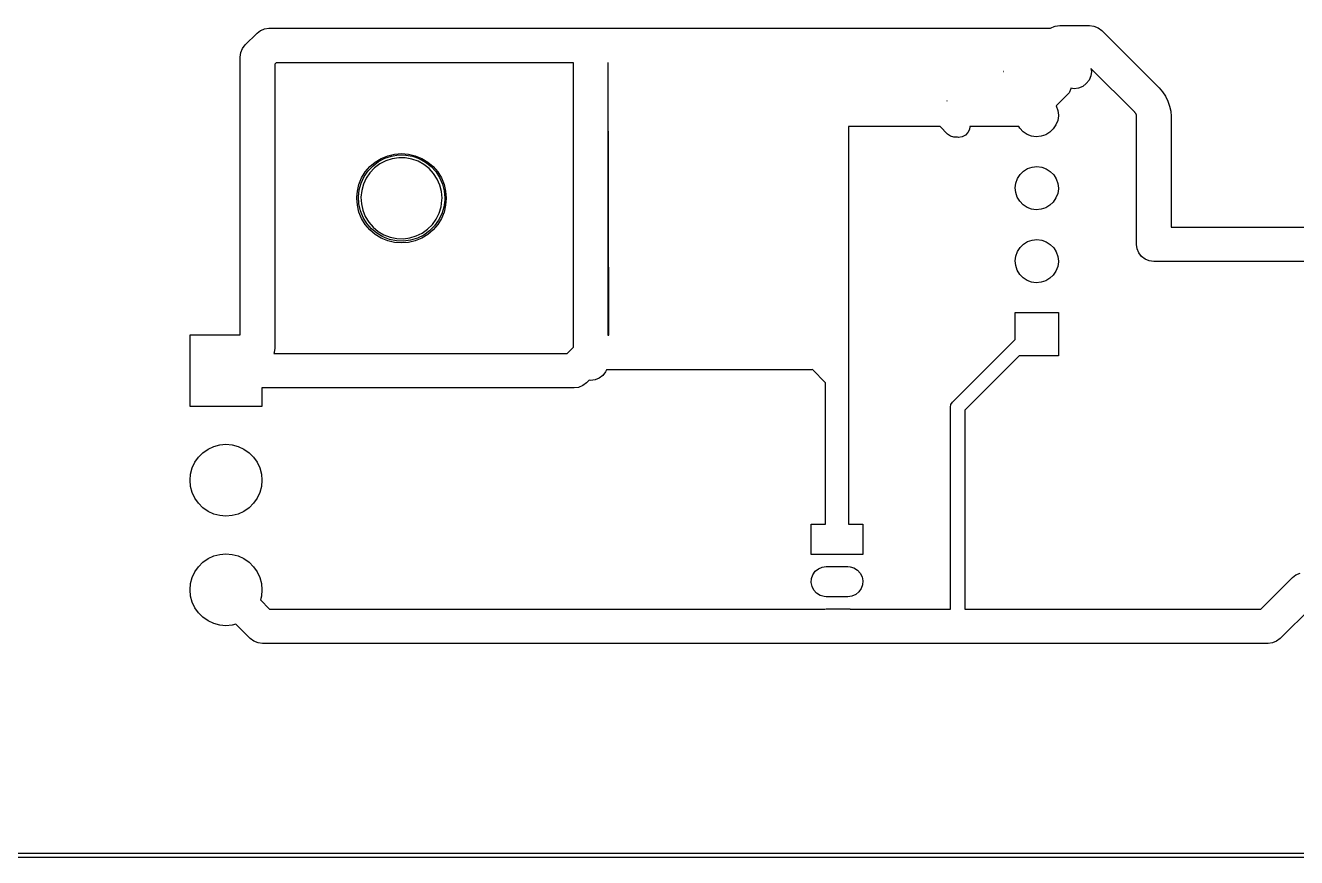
# Model space of a CAD drawing. Extents: x 10 to 287, y -200 to -10.
# Drawn here: x 37.43 to 81.64, y -122.34 to -93.4 of the extents above; entities that cross this region are included whole.
import ezdxf

# ---------------------------------------------------------------- set-up
doc = ezdxf.new("R2010")
doc.units = 0
doc.layers.add('BLACK', color=7, linetype='CONTINUOUS')

msp = doc.modelspace()

# ---------------------------------------------------------------- linework, layer by layer
at = {"layer": 'BLACK', "linetype": 'CONTINUOUS'}
for p, q in [((45.0757, -94.0757), (45.4757, -93.6757)), ((45.4757, -93.6757), (45.4899, -93.6649)), ((45.4899, -93.6649), (45.6, -93.5804)), ((45.6, -93.5804), (45.7023, -93.538)), ((45.7023, -93.538), (45.7447, -93.5204)), ((45.7447, -93.5204), (45.9, -93.5)), ((45.9, -93.5), (73.0744, -93.5)), ((73.0744, -93.5), (73.1, -93.4804)), ((73.1, -93.4804), (73.2023, -93.438)), ((73.2023, -93.438), (73.2447, -93.4204)), ((73.2447, -93.4204), (73.4, -93.4)), ((73.4, -93.4), (74.4361, -93.4)), ((74.4361, -93.4), (74.5914, -93.4204)), ((74.5914, -93.4204), (74.7361, -93.4804)), ((74.7361, -93.4804), (74.8603, -93.5757)), ((74.8603, -93.5757), (76.8561, -95.5715)), ((44.9804, -94.2), (45.0757, -94.0757)), ((44.9, -94.5), (44.9204, -94.3447)), ((44.9, -104.16), (44.9, -94.5)), ((44.9204, -94.3447), (44.9804, -94.2)), ((46.1485, -94.7), (46.1, -94.7485)), ((46.1, -94.7485), (46.1, -104.625)), ((56.4852, -94.7), (46.1485, -94.7)), ((56.4852, -104.591), (56.4852, -94.7)), ((57.6852, -94.7), (57.6852, -104.175)), ((57.7013, -94.7), (57.6852, -94.7)), ((57.7195, -104.175), (57.7013, -94.7)), ((71.4357, -95), (71.4375, -95.0018)), ((71.4393, -95), (71.4357, -95)), ((71.4375, -95.0018), (71.4393, -95)), ((74.5, -95), (74.4796, -95.1553)), ((76.0075, -96.42), (74.4867, -94.8992)), ((74.4867, -94.8992), (74.5, -95)), ((74.3243, -95.4243), (74.2, -95.5196)), ((74.4196, -95.3), (74.3243, -95.4243)), ((74.4796, -95.1553), (74.4196, -95.3)), ((73.6828, -95.7928), (73.2791, -96.1966)), ((73.7013, -95.7674), (73.6828, -95.7928)), ((73.7236, -95.7451), (73.7013, -95.7674)), ((73.7379, -95.7171), (73.7236, -95.7451)), ((73.7564, -95.6916), (73.7379, -95.7171)), ((73.7661, -95.6617), (73.7564, -95.6916)), ((73.7804, -95.6336), (73.7661, -95.6617)), ((73.7853, -95.6025), (73.7804, -95.6336)), ((73.7908, -95.5856), (73.7853, -95.6025)), ((73.9, -95.6), (73.7908, -95.5856)), ((74.0553, -95.5796), (73.9, -95.6)), ((74.2, -95.5196), (74.0553, -95.5796)), ((76.8561, -95.5715), (76.8561, -95.5715)), ((76.8561, -95.5715), (76.9782, -95.7107)), ((76.9782, -95.7107), (77.0811, -95.8648)), ((77.0811, -95.8648), (77.1631, -96.0309)), ((69.4827, -96.0204), (69.4791, -96.0235)), ((69.4791, -96.0235), (69.4827, -96.027)), ((69.4827, -96.027), (69.4827, -96.0204)), ((73.2791, -96.1966), (73.3339, -96.3538)), ((73.3339, -96.3538), (73.3525, -96.52)), ((77.1631, -96.0309), (77.2226, -96.2063)), ((77.2226, -96.2063), (77.2588, -96.388)), ((73.3289, -96.7065), (73.2696, -96.8628)), ((73.3522, -96.5409), (73.3289, -96.7065)), ((73.3525, -96.52), (73.3522, -96.5409)), ((76.0076, -96.42), (76.0075, -96.42)), ((76.0075, -96.42), (76.0075, -96.42)), ((76.0132, -96.4244), (76.0076, -96.42)), ((76.0435, -96.4639), (76.0132, -96.4244)), ((76.0653, -96.5165), (76.0435, -96.4639)), ((76.0718, -96.5657), (76.0653, -96.5165)), ((76.0709, -96.5729), (76.0718, -96.5657)), ((76.0709, -101.015), (76.0709, -96.5729)), ((77.2588, -96.388), (77.2709, -96.5729)), ((77.2709, -96.5729), (77.2709, -96.5729)), ((77.2709, -96.5729), (77.2709, -100.415)), ((69.2443, -96.92), (66.057, -96.92)), ((66.057, -96.92), (66.057, -110.753)), ((69.5024, -97.178), (69.2443, -96.92)), ((69.6036, -97.2516), (69.5024, -97.178)), ((69.7226, -97.2903), (69.6036, -97.2516)), ((70.1178, -97.2188), (70.0063, -97.2756)), ((70.2063, -97.1303), (70.1178, -97.2188)), ((70.2631, -97.0188), (70.2063, -97.1303)), ((70.2788, -96.92), (70.2631, -97.0188)), ((71.9734, -96.92), (70.2788, -96.92)), ((72.0083, -96.9776), (71.9734, -96.92)), ((72.1244, -97.0979), (72.0083, -96.9776)), ((72.2643, -97.1894), (72.1244, -97.0979)), ((72.4211, -97.2477), (72.2643, -97.1894)), ((72.5868, -97.2698), (72.4211, -97.2477)), ((72.7533, -97.2547), (72.5868, -97.2698)), ((72.9123, -97.203), (72.7533, -97.2547)), ((73.0559, -97.1174), (72.9123, -97.203)), ((73.177, -97.0021), (73.0559, -97.1174)), ((73.2696, -96.8628), (73.177, -97.0021)), ((69.8478, -97.2903), (69.7226, -97.2903)), ((69.849, -97.2899), (69.8478, -97.2903)), ((69.8827, -97.2952), (69.849, -97.2899)), ((70.0063, -97.2756), (69.8827, -97.2952)), ((49.5179, -98.28), (49.7144, -98.1324)), ((49.5949, -98.1518), (49.8029, -98.0243)), ((49.7144, -98.1324), (49.9325, -98.0189)), ((49.9625, -98.1101), (49.7576, -98.2168)), ((49.8029, -98.0243), (50.0283, -97.9309)), ((49.9325, -98.0189), (50.1661, -97.9425)), ((50.1821, -98.0384), (49.9625, -98.1101)), ((50.0283, -97.9309), (50.2656, -97.8739)), ((50.1661, -97.9425), (50.4091, -97.9053)), ((50.4105, -98.0034), (50.1821, -98.0384)), ((50.2656, -97.8739), (50.5089, -97.8548)), ((50.4091, -97.9053), (50.6549, -97.9083)), ((50.6415, -98.0062), (50.4105, -98.0034)), ((50.5089, -97.8548), (50.7521, -97.8739)), ((50.869, -98.0468), (50.6415, -98.0062)), ((50.6549, -97.9083), (50.8969, -97.9514)), ((50.7521, -97.8739), (50.9894, -97.9309)), ((51.0868, -98.1239), (50.869, -98.0468)), ((50.8969, -97.9514), (51.1286, -98.0335)), ((50.9894, -97.9309), (51.2148, -98.0243)), ((51.289, -98.2355), (51.0868, -98.1239)), ((51.1286, -98.0335), (51.3438, -98.1523)), ((51.2148, -98.0243), (51.4229, -98.1518)), ((49.1234, -98.7038), (49.2508, -98.4958)), ((49.2095, -98.6608), (49.348, -98.4577)), ((49.2508, -98.4958), (49.4093, -98.3103)), ((49.4132, -98.5226), (49.283, -98.7134)), ((49.348, -98.4577), (49.5179, -98.28)), ((49.4093, -98.3103), (49.5949, -98.1518)), ((49.5729, -98.3555), (49.4132, -98.5226)), ((49.7576, -98.2168), (49.5729, -98.3555)), ((51.4704, -98.3787), (51.289, -98.2355)), ((51.3438, -98.1523), (51.5367, -98.3046)), ((51.4229, -98.1518), (51.6084, -98.3103)), ((51.6258, -98.5496), (51.4704, -98.3787)), ((51.5367, -98.3046), (51.7022, -98.4864)), ((51.6084, -98.3103), (51.7669, -98.4958)), ((51.7513, -98.7436), (51.6258, -98.5496)), ((51.7022, -98.4864), (51.8357, -98.6928)), ((51.7669, -98.4958), (51.8944, -98.7038)), ((72.0213, -98.586), (72.1408, -98.469)), ((72.1408, -98.469), (72.2832, -98.3814)), ((72.2832, -98.3814), (72.4414, -98.3275)), ((72.4414, -98.3275), (72.6077, -98.31)), ((72.6077, -98.31), (72.7738, -98.3298)), ((72.7738, -98.3298), (72.9313, -98.3859)), ((72.9313, -98.3859), (73.0725, -98.4755)), ((73.0725, -98.4755), (73.1903, -98.5941)), ((48.973, -99.1665), (49.03, -98.9293)), ((49.03, -98.9293), (49.1234, -98.7038)), ((49.0403, -99.1206), (49.106, -98.8837)), ((49.106, -98.8837), (49.2095, -98.6608)), ((49.1858, -98.923), (49.124, -99.1456)), ((49.283, -98.7134), (49.1858, -98.923)), ((51.8435, -98.9555), (51.7513, -98.7436)), ((51.8357, -98.6928), (51.9337, -98.9183)), ((51.8997, -99.1795), (51.8435, -98.9555)), ((51.8944, -98.7038), (51.9878, -98.9293)), ((51.9337, -98.9183), (51.9936, -99.1567)), ((51.9878, -98.9293), (52.0447, -99.1665)), ((71.8526, -99.0495), (71.8735, -98.8836)), ((71.8735, -98.8836), (71.9307, -98.7265)), ((71.9307, -98.7265), (72.0213, -98.586)), ((73.1903, -98.5941), (73.2789, -98.7359)), ((73.2789, -98.7359), (73.3339, -98.8938)), ((73.3339, -98.8938), (73.3525, -99.06)), ((48.9539, -99.4098), (48.9566, -99.3754)), ((48.973, -99.6531), (48.9539, -99.4098)), ((48.9566, -99.3754), (48.973, -99.1665)), ((49.0142, -99.365), (49.0403, -99.1206)), ((49.0283, -99.6104), (49.0142, -99.365)), ((49.124, -99.1456), (49.0995, -99.3754)), ((49.0995, -99.3754), (49.1128, -99.606)), ((51.9187, -99.4098), (51.8997, -99.1795)), ((51.917, -99.4787), (51.9187, -99.4098)), ((51.9936, -99.1567), (52.0137, -99.4017)), ((52.0137, -99.4017), (52.012, -99.4749)), ((52.0447, -99.1665), (52.0639, -99.4098)), ((52.0639, -99.4098), (52.0447, -99.6531)), ((71.8689, -99.2159), (71.8526, -99.0495)), ((71.9217, -99.3746), (71.8689, -99.2159)), ((72.0083, -99.5176), (71.9217, -99.3746)), ((73.2696, -99.4028), (73.177, -99.5421)), ((73.3289, -99.2465), (73.2696, -99.4028)), ((73.3522, -99.0809), (73.3289, -99.2465)), ((73.3525, -99.06), (73.3522, -99.0809)), ((49.03, -99.8903), (48.973, -99.6531)), ((49.0824, -99.8502), (49.0283, -99.6104)), ((49.1234, -100.116), (49.03, -99.8903)), ((49.1749, -100.078), (49.0824, -99.8502)), ((49.1128, -99.606), (49.1636, -99.8314)), ((49.1636, -99.8314), (49.2505, -100.045)), ((51.8197, -99.9288), (51.8868, -99.7077)), ((51.8868, -99.7077), (51.917, -99.4787)), ((51.9878, -99.8903), (51.8944, -100.116)), ((51.9799, -99.7187), (51.9084, -99.9539)), ((52.012, -99.4749), (51.9799, -99.7187)), ((52.0447, -99.6531), (51.9878, -99.8903)), ((72.1244, -99.6379), (72.0083, -99.5176)), ((72.2643, -99.7294), (72.1244, -99.6379)), ((72.4211, -99.7877), (72.2643, -99.7294)), ((72.5868, -99.8098), (72.4211, -99.7877)), ((72.7533, -99.7947), (72.5868, -99.8098)), ((72.9123, -99.743), (72.7533, -99.7947)), ((73.0559, -99.6574), (72.9123, -99.743)), ((73.177, -99.5421), (73.0559, -99.6574)), ((49.2508, -100.324), (49.1234, -100.116)), ((49.3033, -100.288), (49.1749, -100.078)), ((49.2505, -100.045), (49.3712, -100.242)), ((49.4093, -100.509), (49.2508, -100.324)), ((49.4642, -100.473), (49.3033, -100.288)), ((49.3712, -100.242), (49.5225, -100.417)), ((51.4188, -100.487), (51.5825, -100.324)), ((51.5825, -100.324), (51.7173, -100.136)), ((51.7669, -100.324), (51.6084, -100.509)), ((51.7995, -100.174), (51.6561, -100.374)), ((51.7173, -100.136), (51.8197, -99.9288)), ((51.8944, -100.116), (51.7669, -100.324)), ((51.9084, -99.9539), (51.7995, -100.174)), ((49.5949, -100.668), (49.4093, -100.509)), ((49.6534, -100.63), (49.4642, -100.473)), ((49.5225, -100.417), (49.7002, -100.565)), ((49.8029, -100.795), (49.5949, -100.668)), ((49.8656, -100.754), (49.6534, -100.63)), ((49.7002, -100.565), (49.8997, -100.681)), ((50.0953, -100.842), (49.8656, -100.754)), ((49.8997, -100.681), (50.1155, -100.764)), ((50.1155, -100.764), (50.3419, -100.81)), ((50.5728, -100.818), (50.802, -100.789)), ((50.802, -100.789), (51.0233, -100.722)), ((51.0233, -100.722), (51.2308, -100.621)), ((51.2818, -100.69), (51.0611, -100.798)), ((51.4229, -100.668), (51.2148, -100.795)), ((51.2308, -100.621), (51.4188, -100.487)), ((51.4819, -100.547), (51.2818, -100.69)), ((51.6084, -100.509), (51.4229, -100.668)), ((51.6561, -100.374), (51.4819, -100.547)), ((77.2709, -100.415), (87.665, -100.415)), ((50.0283, -100.889), (49.8029, -100.795)), ((50.2656, -100.946), (50.0283, -100.889)), ((50.3361, -100.891), (50.0953, -100.842)), ((50.5089, -100.965), (50.2656, -100.946)), ((50.5818, -100.9), (50.3361, -100.891)), ((50.3419, -100.81), (50.5728, -100.818)), ((50.7521, -100.946), (50.5089, -100.965)), ((50.8256, -100.869), (50.5818, -100.9)), ((50.9894, -100.889), (50.7521, -100.946)), ((51.0611, -100.798), (50.8256, -100.869)), ((51.2148, -100.795), (50.9894, -100.889)), ((71.9307, -101.267), (72.0213, -101.126)), ((72.0213, -101.126), (72.1408, -101.009)), ((72.1408, -101.009), (72.2832, -100.921)), ((72.2832, -100.921), (72.4414, -100.867)), ((72.4414, -100.867), (72.6077, -100.85)), ((72.6077, -100.85), (72.7738, -100.87)), ((72.7738, -100.87), (72.9313, -100.926)), ((72.9313, -100.926), (73.0725, -101.015)), ((73.0725, -101.015), (73.1903, -101.134)), ((73.1903, -101.134), (73.2789, -101.276)), ((76.0913, -101.17), (76.0709, -101.015)), ((76.1513, -101.315), (76.0913, -101.17)), ((71.8526, -101.59), (71.8735, -101.424)), ((71.8689, -101.756), (71.8526, -101.59)), ((71.8735, -101.424), (71.9307, -101.267)), ((73.2789, -101.276), (73.3339, -101.434)), ((73.3522, -101.621), (73.3289, -101.787)), ((73.3339, -101.434), (73.3525, -101.6)), ((73.3525, -101.6), (73.3522, -101.621)), ((76.2466, -101.439), (76.1513, -101.315)), ((76.3709, -101.534), (76.2466, -101.439)), ((76.5156, -101.594), (76.3709, -101.534)), ((76.6709, -101.615), (76.5156, -101.594)), ((87.665, -101.615), (76.6709, -101.615)), ((71.9217, -101.915), (71.8689, -101.756)), ((72.0083, -102.058), (71.9217, -101.915)), ((72.1244, -102.178), (72.0083, -102.058)), ((73.177, -102.082), (73.0559, -102.197)), ((73.2696, -101.943), (73.177, -102.082)), ((73.3289, -101.787), (73.2696, -101.943)), ((72.2643, -102.269), (72.1244, -102.178)), ((72.4211, -102.328), (72.2643, -102.269)), ((72.5868, -102.35), (72.4211, -102.328)), ((72.7533, -102.335), (72.5868, -102.35)), ((72.9123, -102.283), (72.7533, -102.335)), ((73.0559, -102.197), (72.9123, -102.283)), ((71.8525, -104.324), (71.8525, -103.39)), ((71.8525, -103.39), (73.3525, -103.39)), ((73.3525, -103.39), (73.3525, -104.89)), ((43.155, -106.66), (43.155, -104.16)), ((43.155, -104.16), (44.9, -104.16)), ((57.6852, -104.175), (57.7195, -104.175)), ((69.6732, -106.503), (71.8525, -104.324)), ((46.1, -104.625), (46.0796, -104.781)), ((56.2665, -104.81), (56.4852, -104.591)), ((46.0796, -104.781), (46.0674, -104.81)), ((46.0674, -104.81), (56.2665, -104.81)), ((71.9936, -104.89), (70.1, -106.784)), ((73.3525, -104.89), (71.9936, -104.89)), ((57.5095, -105.574), (57.3852, -105.67)), ((57.6048, -105.45), (57.5095, -105.574)), ((57.636, -105.375), (57.6048, -105.45)), ((64.77, -105.375), (57.636, -105.375)), ((64.8003, -105.371), (64.77, -105.375)), ((65.257, -105.828), (64.8003, -105.371)), ((56.515, -106.01), (45.655, -106.01)), ((45.655, -106.01), (45.655, -106.66)), ((56.6703, -105.99), (56.515, -106.01)), ((56.815, -105.93), (56.6703, -105.99)), ((56.9393, -105.834), (56.815, -105.93)), ((57.0305, -105.743), (56.9393, -105.834)), ((57.0852, -105.75), (57.0305, -105.743)), ((57.2405, -105.73), (57.0852, -105.75)), ((57.3852, -105.67), (57.2405, -105.73)), ((65.257, -110.753), (65.257, -105.828)), ((69.619, -106.584), (69.6732, -106.503)), ((45.655, -106.66), (43.155, -106.66)), ((69.6, -106.68), (69.619, -106.584)), ((69.6, -113.7), (69.6, -106.68)), ((70.1, -106.784), (70.1, -113.7)), ((43.4474, -108.417), (43.6015, -108.262)), ((43.6015, -108.262), (43.78, -108.137)), ((43.78, -108.137), (43.9775, -108.045)), ((43.9775, -108.045), (44.1879, -107.989)), ((44.1879, -107.989), (44.405, -107.97)), ((44.405, -107.97), (44.6221, -107.989)), ((44.6221, -107.989), (44.8325, -108.045)), ((44.8325, -108.045), (45.03, -108.137)), ((45.03, -108.137), (45.2085, -108.262)), ((45.2085, -108.262), (45.3626, -108.417)), ((43.2304, -108.792), (43.3225, -108.595)), ((43.3225, -108.595), (43.4474, -108.417)), ((45.3626, -108.417), (45.4875, -108.595)), ((45.4875, -108.595), (45.5796, -108.792)), ((43.155, -109.22), (43.174, -109.003)), ((43.174, -109.003), (43.2304, -108.792)), ((45.5796, -108.792), (45.636, -109.003)), ((45.636, -109.003), (45.655, -109.22)), ((43.174, -109.437), (43.155, -109.22)), ((43.2304, -109.648), (43.174, -109.437)), ((45.636, -109.437), (45.5796, -109.648)), ((45.655, -109.22), (45.636, -109.437)), ((43.3225, -109.845), (43.2304, -109.648)), ((43.4474, -110.023), (43.3225, -109.845)), ((43.6015, -110.178), (43.4474, -110.023)), ((45.3626, -110.023), (45.2085, -110.178)), ((45.4875, -109.845), (45.3626, -110.023)), ((45.5796, -109.648), (45.4875, -109.845)), ((43.78, -110.303), (43.6015, -110.178)), ((43.9775, -110.395), (43.78, -110.303)), ((44.1879, -110.451), (43.9775, -110.395)), ((44.405, -110.47), (44.1879, -110.451)), ((44.6221, -110.451), (44.405, -110.47)), ((44.8325, -110.395), (44.6221, -110.451)), ((45.03, -110.303), (44.8325, -110.395)), ((45.2085, -110.178), (45.03, -110.303)), ((64.757, -111.803), (64.757, -110.753)), ((64.757, -110.753), (65.257, -110.753)), ((66.057, -110.753), (66.557, -110.753)), ((66.557, -110.753), (66.557, -111.803)), ((43.9775, -111.855), (44.1879, -111.799)), ((44.1879, -111.799), (44.405, -111.78)), ((44.405, -111.78), (44.6221, -111.799)), ((44.6221, -111.799), (44.8325, -111.855)), ((66.557, -111.803), (64.757, -111.803)), ((43.3225, -112.405), (43.4474, -112.227)), ((43.4474, -112.227), (43.6015, -112.072)), ((43.6015, -112.072), (43.78, -111.947)), ((43.78, -111.947), (43.9775, -111.855)), ((44.8325, -111.855), (45.03, -111.947)), ((45.03, -111.947), (45.2085, -112.072)), ((45.2085, -112.072), (45.3626, -112.227)), ((45.3626, -112.227), (45.4875, -112.405)), ((65.01, -112.299), (65.1408, -112.242)), ((65.1408, -112.242), (65.282, -112.223)), ((65.282, -112.223), (66.032, -112.223)), ((66.032, -112.223), (66.1086, -112.228)), ((66.1086, -112.228), (66.2455, -112.268)), ((66.2455, -112.268), (66.3666, -112.343)), ((43.174, -112.813), (43.2304, -112.602)), ((43.2304, -112.602), (43.3225, -112.405)), ((45.4875, -112.405), (45.5796, -112.602)), ((45.5796, -112.602), (45.636, -112.813)), ((64.758, -112.781), (64.7684, -112.639)), ((64.7684, -112.639), (64.8167, -112.505)), ((64.8167, -112.505), (64.8992, -112.388)), ((64.8992, -112.388), (65.01, -112.299)), ((66.3666, -112.343), (66.4631, -112.448)), ((66.4631, -112.448), (66.5278, -112.575)), ((66.5278, -112.575), (66.5559, -112.715)), ((66.5559, -112.715), (66.5455, -112.857)), ((80.3965, -113.7), (81.4907, -112.606)), ((81.4907, -112.606), (81.495, -112.602)), ((81.495, -112.602), (81.615, -112.51)), ((81.615, -112.51), (81.7597, -112.45)), ((43.155, -113.03), (43.174, -112.813)), ((43.174, -113.247), (43.155, -113.03)), ((45.636, -112.813), (45.655, -113.03)), ((45.655, -113.03), (45.636, -113.247)), ((64.7862, -112.92), (64.758, -112.781)), ((64.8509, -113.047), (64.7862, -112.92)), ((64.9473, -113.152), (64.8509, -113.047)), ((65.0684, -113.227), (64.9473, -113.152)), ((66.4147, -113.107), (66.3039, -113.197)), ((66.4972, -112.991), (66.4147, -113.107)), ((66.5455, -112.857), (66.4972, -112.991)), ((43.2304, -113.458), (43.174, -113.247)), ((43.3225, -113.655), (43.2304, -113.458)), ((45.636, -113.247), (45.6011, -113.378)), ((45.6011, -113.378), (45.9235, -113.7)), ((65.2053, -113.267), (65.0684, -113.227)), ((65.282, -113.273), (65.2053, -113.267)), ((66.032, -113.273), (65.282, -113.273)), ((66.1731, -113.253), (66.032, -113.273)), ((66.3039, -113.197), (66.1731, -113.253)), ((43.4474, -113.833), (43.3225, -113.655)), ((43.6015, -113.988), (43.4474, -113.833)), ((43.78, -114.113), (43.6015, -113.988)), ((45.9235, -113.7), (65.2296, -113.7)), ((65.2296, -113.7), (65.282, -113.693)), ((65.282, -113.693), (66.032, -113.693)), ((66.032, -113.693), (66.1086, -113.698)), ((66.1086, -113.698), (66.114, -113.7)), ((66.114, -113.7), (69.6, -113.7)), ((70.1, -113.7), (80.3965, -113.7)), ((82.1635, -113.63), (81.0693, -114.724)), ((43.9775, -114.205), (43.78, -114.113)), ((44.1879, -114.261), (43.9775, -114.205)), ((44.405, -114.28), (44.1879, -114.261)), ((44.6221, -114.261), (44.405, -114.28)), ((44.7525, -114.226), (44.6221, -114.261)), ((45.2507, -114.724), (44.7525, -114.226)), ((45.375, -114.82), (45.2507, -114.724)), ((45.5197, -114.88), (45.375, -114.82)), ((45.675, -114.9), (45.5197, -114.88)), ((80.645, -114.9), (45.675, -114.9)), ((80.8003, -114.88), (80.645, -114.9)), ((80.945, -114.82), (80.8003, -114.88)), ((81.0693, -114.724), (80.945, -114.82)), ((206.846, -122.345), (33.4909, -122.345)), ((33.5659, -122.195), (206.771, -122.195))]:
    msp.add_line(p, q, dxfattribs=at)

doc.saveas('drawing.dxf')
